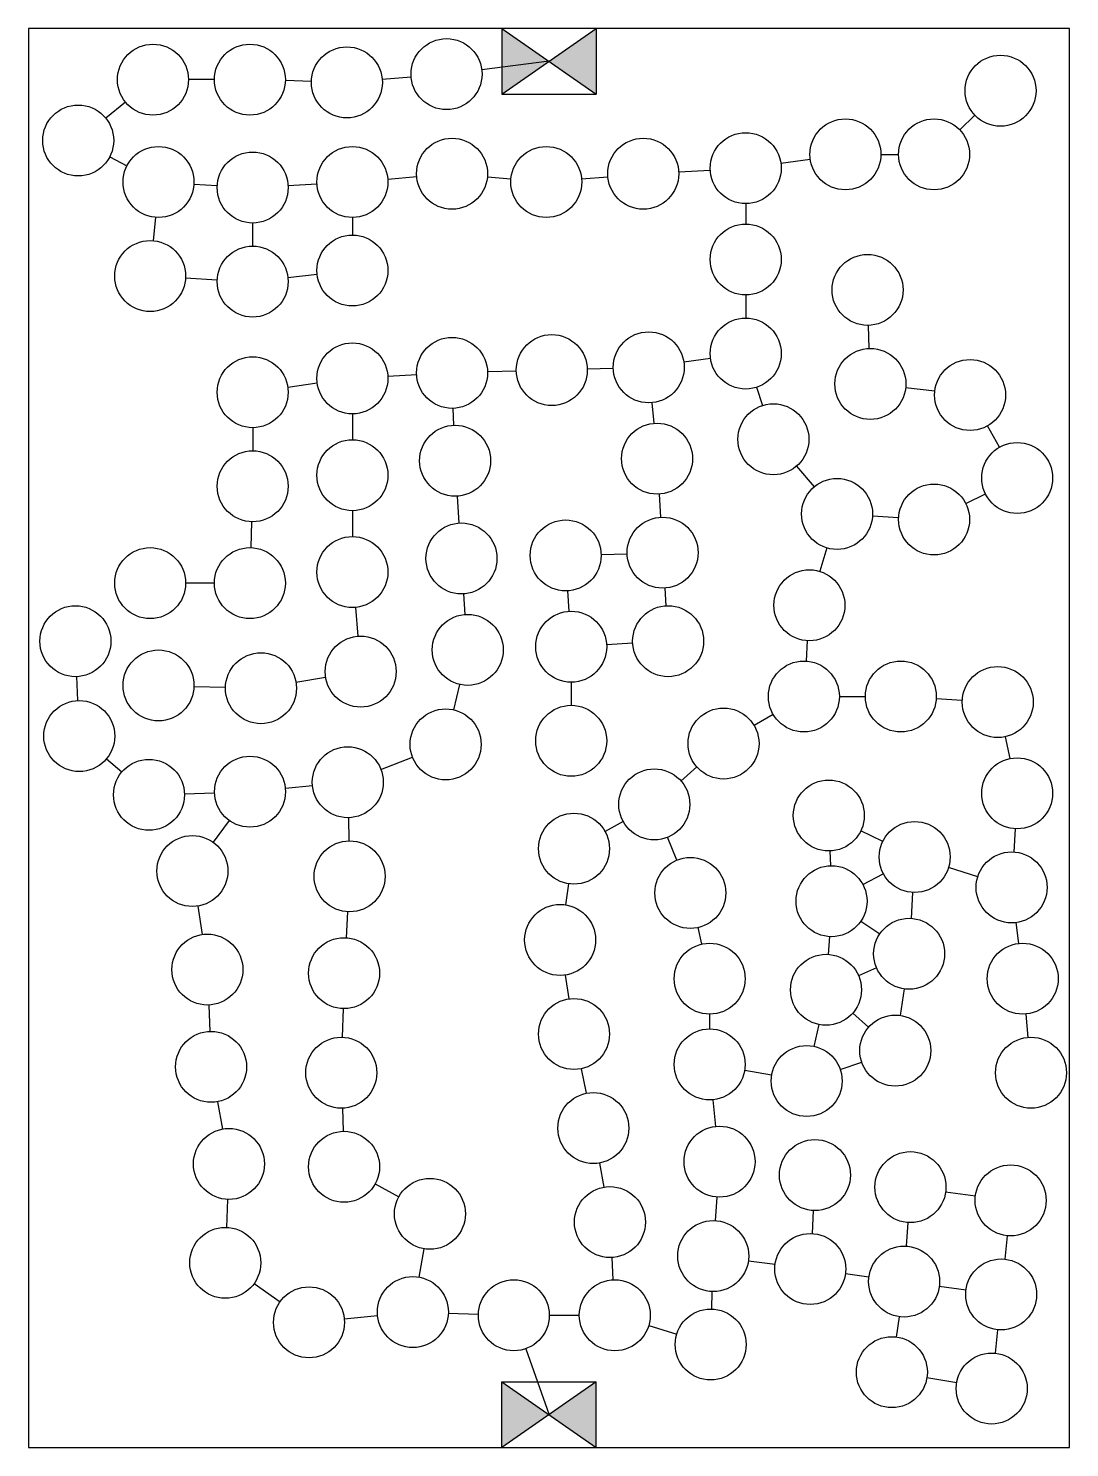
# Model space of a CAD drawing. Header units: millimetres. Extents: x 0 to 220, y 0 to 300.
import ezdxf

# ---------------------------------------------------------------- set-up
doc = ezdxf.new("R2010")
doc.units = ezdxf.units.MM
for name, color, linetype in [('Beginning', 7, 'Continuous'), ('LevelUp', 5, 'Continuous'), ('Road', 7, 'Continuous')]:
    doc.layers.add(name, color=color, linetype=linetype)
doc.layers.add('Ladder', color=32, linetype='Continuous', lineweight=30)

msp = doc.modelspace()

# ---------------------------------------------------------------- hatches: boundary and pattern name
at = {"layer": 'Beginning'}
h = msp.add_hatch(color=256, dxfattribs=at)
h.paths.add_polyline_path([(100, 300), (100, 286.09), (110, 293.05)])
h.paths.add_polyline_path([(120, 300), (110, 293.05), (120, 286.09)])
h = msp.add_hatch(color=256, dxfattribs=at)
h.paths.add_polyline_path([(110, 6.95), (100, 13.91), (100, 0)])
h.paths.add_polyline_path([(120, 13.91), (110, 6.95), (120, 0)])

# ---------------------------------------------------------------- linework, layer by layer
for p, q in [((220, 300), (0, 300)), ((0, 300), (0, 0)), ((220, 0), (220, 300)), ((0, 0), (220, 0))]:
    msp.add_line(p, q)
for p, q in [((100, 300), (100, 286.09)), ((100, 286.09), (120, 300)), ((100, 300), (120, 286.09)), ((120, 300), (120, 286.09)), ((100, 286.09), (120, 286.09)), ((100, 0), (100, 13.91)), ((100, 13.91), (120, 13.91)), ((100, 13.91), (120, 0)), ((120, 13.91), (100, 0)), ((120, 0), (120, 13.91))]:
    msp.add_line(p, q, dxfattribs=at)
at = {"layer": 'Ladder'}
for p, q in [((177.68, 232.34), (177.53, 237.23)), ((39.3, 182.74), (33.23, 182.74)), ((34.99, 160.9), (41.65, 160.72))]:
    msp.add_line(p, q, dxfattribs=at)
at = {"layer": 'LevelUp'}
for centre in [(177.31, 244.72), (25.73, 182.74), (27.49, 161.11)]:
    msp.add_circle(centre, 7.5, dxfattribs=at)
at = {"layer": 'Road'}
for p, q in [((110, 293.05), (95.8, 291.27)), ((39.3, 289.16), (33.82, 289.16)), ((59.79, 288.79), (54.3, 288.95)), ((80.88, 289.71), (74.76, 289.2)), ((20.5, 284.43), (16.33, 281.03)), ((196.78, 278.56), (199.99, 281.64)), ((180.13, 273.37), (183.86, 273.37)), ((17.18, 272.85), (20.83, 270.97)), ((137.4, 269.69), (144.07, 270.05)), ((158.99, 271.48), (165.2, 272.34)), ((34.98, 267.09), (39.9, 266.8)), ((54.88, 266.77), (60.97, 267.11)), ((75.93, 268.15), (82.05, 268.66)), ((97, 268.62), (101.95, 268.19)), ((116.9, 268.17), (122.43, 268.64)), ((151.56, 262.95), (151.56, 258.65)), ((26.83, 260.06), (26.39, 255.12)), ((47.39, 253.98), (47.39, 258.86)), ((68.46, 260.03), (68.46, 256.32)), ((33.22, 247.24), (39.9, 246.88)), ((61, 247.99), (54.84, 247.3)), ((151.56, 243.65), (151.56, 238.77)), ((123.58, 228.14), (118.09, 227.98)), ((144.14, 230.21), (138.5, 229.41)), ((82.04, 226.76), (75.94, 226.43)), ((103.1, 227.56), (97.02, 227.39)), ((61.03, 224.98), (54.82, 224.12)), ((153.87, 224.14), (155.11, 220.28)), ((191.51, 223.33), (185.35, 224.01)), ((89.91, 216.1), (89.78, 219.68)), ((131.76, 220.88), (132.15, 216.52)), ((68.46, 218.51), (68.46, 213.05)), ((47.39, 215.59), (47.39, 210.71)), ((205.22, 211.48), (202.67, 215.98)), ((162.28, 207.44), (166.01, 203.07)), ((91.01, 195.44), (90.65, 201.12)), ((133.27, 201.57), (133.56, 196.66)), ((198.07, 199.54), (202.21, 201.61)), ((68.46, 198.05), (68.46, 192.58)), ((47.17, 195.71), (47.02, 190.24)), ((178.36, 196.93), (183.87, 196.62)), ((168.7, 190.18), (167.2, 185.24)), ((121.02, 188.8), (126.51, 188.96)), ((92.32, 176.12), (92.01, 180.47)), ((114.24, 176.78), (113.97, 181.1)), ((134.47, 181.69), (134.71, 177.95)), ((69.08, 177.61), (69.59, 171.5)), ((127.69, 170.03), (122.18, 169.72)), ((164.57, 170.58), (164.31, 166.25)), ((10.44, 157.91), (10.24, 162.97)), ((62.81, 162.8), (56.54, 161.75)), ((89.87, 155.95), (91.13, 161.33)), ((114.69, 161.79), (114.69, 156.91)), ((171.35, 158.77), (176.84, 158.77)), ((191.82, 158.34), (197.33, 158.02)), ((157.38, 154.98), (153.35, 152.62)), ((206.38, 150.26), (207.36, 145.64)), ((16.48, 145.58), (19.75, 142.82)), ((74.49, 143.36), (81.17, 145.94)), ((141.25, 143.87), (137.88, 140.91)), ((32.98, 138.22), (39.33, 138.42)), ((54.29, 139.38), (60.03, 139.93)), ((42.42, 132.58), (39.05, 127.95)), ((67.64, 133.15), (67.73, 128.26)), ((125.68, 132.34), (121.84, 130.23)), ((137.03, 124.2), (135.07, 129.01)), ((180.51, 128.12), (175.87, 130.36)), ((208.47, 130.81), (208.19, 125.91)), ((169.36, 126.13), (169.46, 122.99)), ((176.32, 119.02), (180.64, 121.32)), ((200.59, 120.67), (194.42, 122.61)), ((114.15, 119.19), (113.47, 114.73)), ((186.83, 117.36), (186.52, 111.87)), ((35.78, 114.46), (36.69, 108.46)), ((67.44, 113.27), (67.13, 107.78)), ((175.91, 111.29), (179.88, 108.59)), ((142.3, 106.44), (141.51, 109.93)), ((169.24, 108.01), (169, 104.27)), ((208.65, 110.97), (209.18, 106.57)), ((113.44, 99.89), (114.18, 94.85)), ((179.21, 101.41), (175.42, 99.76)), ((185.03, 96.96), (184.23, 91.34)), ((38.11, 93.55), (38.32, 87.99)), ((66.49, 92.8), (66.32, 86.74)), ((143.95, 88.5), (143.95, 91.62)), ((177.53, 88.87), (174.17, 91.83)), ((210.75, 91.65), (211.18, 86.71)), ((166.98, 89.45), (165.99, 84.82)), ((171.53, 79.92), (176.07, 81.48)), ((116.79, 80.08), (117.86, 74.89)), ((157.04, 78.75), (151.35, 79.73)), ((39.96, 73.11), (41.02, 67.34)), ((145.28, 67.91), (144.71, 73.53)), ((66.34, 71.75), (66.48, 66.86)), ((120.68, 60.16), (121.58, 55.05)), ((73.28, 55.76), (78.27, 53.02)), ((193.81, 54.08), (200.1, 53.24)), ((42.09, 52.47), (41.88, 46.55)), ((145.2, 47.97), (145.53, 52.96)), ((165.82, 50.12), (165.58, 45.25)), ((185.54, 42.59), (185.87, 47.57)), ((83.56, 42.03), (82.51, 36.04)), ((206.79, 44.8), (206.29, 39.84)), ((123.27, 40.18), (123.52, 35.47)), ((152.13, 39.5), (157.77, 38.75)), ((172.63, 36.77), (177.61, 36.1)), ((47.72, 34.71), (53.18, 30.83)), ((192.47, 34.11), (198.11, 33.37)), ((144.38, 29.29), (144.49, 32.99)), ((66.75, 27.22), (73.76, 27.91)), ((88.72, 28.41), (95.07, 28.21)), ((110.07, 27.98), (116.4, 27.98)), ((183.45, 23.38), (184.03, 27.67)), ((131.08, 25.79), (136.99, 23.99)), ((204.79, 24.91), (204.29, 19.95)), ((105.07, 20.91), (110, 6.95)), ((196.14, 13.7), (189.85, 14.73))]:
    msp.add_line(p, q, dxfattribs=at)
for centre in [(88.35, 290.33), (26.32, 289.16), (46.8, 289.16), (67.29, 288.58), (205.4, 286.82), (10.52, 276.3), (172.63, 273.37), (191.36, 273.37), (89.52, 269.28), (129.91, 269.28), (151.56, 270.45), (27.49, 267.53), (47.39, 266.36), (68.46, 267.53), (109.42, 267.53), (151.56, 251.15), (25.73, 247.65), (68.46, 248.82), (47.39, 246.48), (151.56, 231.27), (89.52, 227.18), (110.59, 227.77), (131.08, 228.35), (68.46, 226.01), (177.9, 224.84), (47.39, 223.09), (198.97, 222.5), (157.41, 213.15), (90.16, 208.61), (132.83, 209.05), (68.46, 205.55), (47.39, 203.21), (208.92, 204.96), (170.87, 197.36), (191.36, 196.19), (91.5, 187.95), (113.52, 188.59), (134, 189.17), (68.46, 185.08), (46.8, 182.74), (165.02, 178.06), (9.93, 170.46), (135.17, 170.46), (92.83, 168.63), (114.69, 169.29), (70.21, 164.03), (49.14, 160.52), (163.85, 158.77), (184.34, 158.77), (204.82, 157.6), (10.75, 150.41), (88.16, 148.65), (114.69, 149.41), (146.88, 148.83), (67.49, 140.65), (25.48, 137.99), (46.82, 138.65), (208.92, 138.3), (132.25, 135.96), (169.12, 133.62), (115.28, 126.61), (187.26, 124.85), (34.65, 121.88), (67.87, 120.76), (139.86, 117.25), (207.74, 118.42), (169.7, 115.5), (112.35, 107.31), (186.09, 104.39), (37.82, 101.05), (66.7, 100.29), (143.95, 99.12), (210.09, 99.12), (168.53, 96.78), (115.28, 87.43), (183.16, 83.92), (38.6, 80.49), (143.95, 81), (66.11, 79.24), (164.44, 77.49), (211.84, 79.24), (119.37, 67.55), (42.37, 59.97), (66.7, 59.36), (146.03, 60.44), (166.19, 57.61), (186.37, 55.06), (207.54, 52.26), (84.84, 49.42), (122.88, 47.67), (41.6, 39.06), (144.7, 40.49), (165.2, 37.76), (185.04, 35.1), (205.54, 32.38), (81.23, 28.65), (59.29, 26.48), (102.57, 27.98), (123.9, 27.98), (144.16, 21.8), (182.45, 15.95), (203.54, 12.49)]:
    msp.add_circle(centre, 7.5, dxfattribs=at)

doc.saveas('drawing.dxf')
